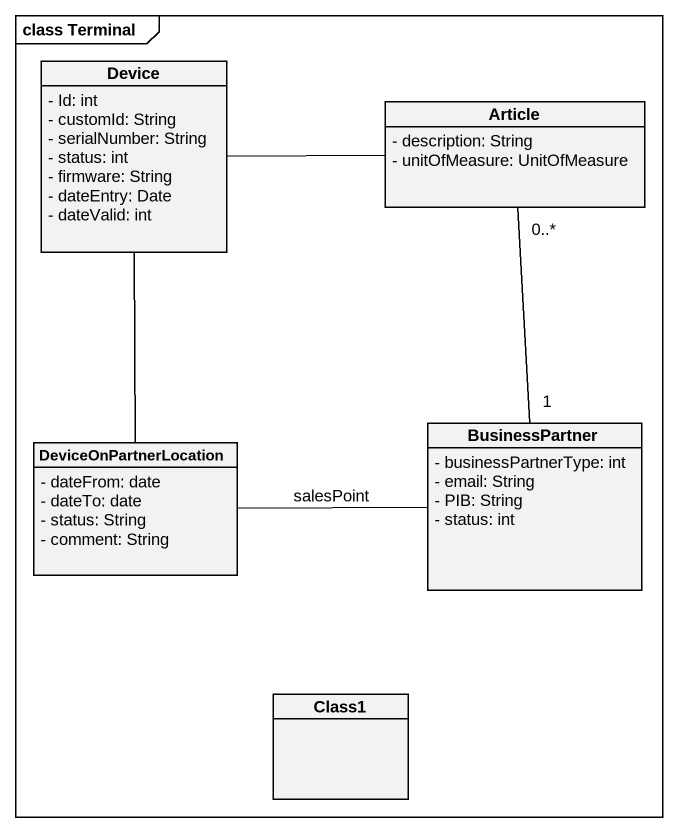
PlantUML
@startuml
mainframe class Terminal
hide circle
hide empty members
skinparam classAttributeIconSize 0
class Device {
  - Id: int
  - customId: String
  - serialNumber: String
  - status: int
  - firmware: String
  - dateEntry: Date
  - dateValid: int
}
class Article {
  - description: String
  - unitOfMeasure: UnitOfMeasure
}
class BusinessPartner {
  - businessPartnerType: int
  - email: String
  - PIB: String
  - status: int
}
class DeviceOnPartnerLocation {
  - dateFrom: date
  - dateTo: date
  - status: String
  - comment: String
}
class Class1
Device -right- Article
BusinessPartner "1" -up- "0..*" Article
BusinessPartner -left- DeviceOnPartnerLocation : salesPoint
DeviceOnPartnerLocation -up- Device
@enduml
